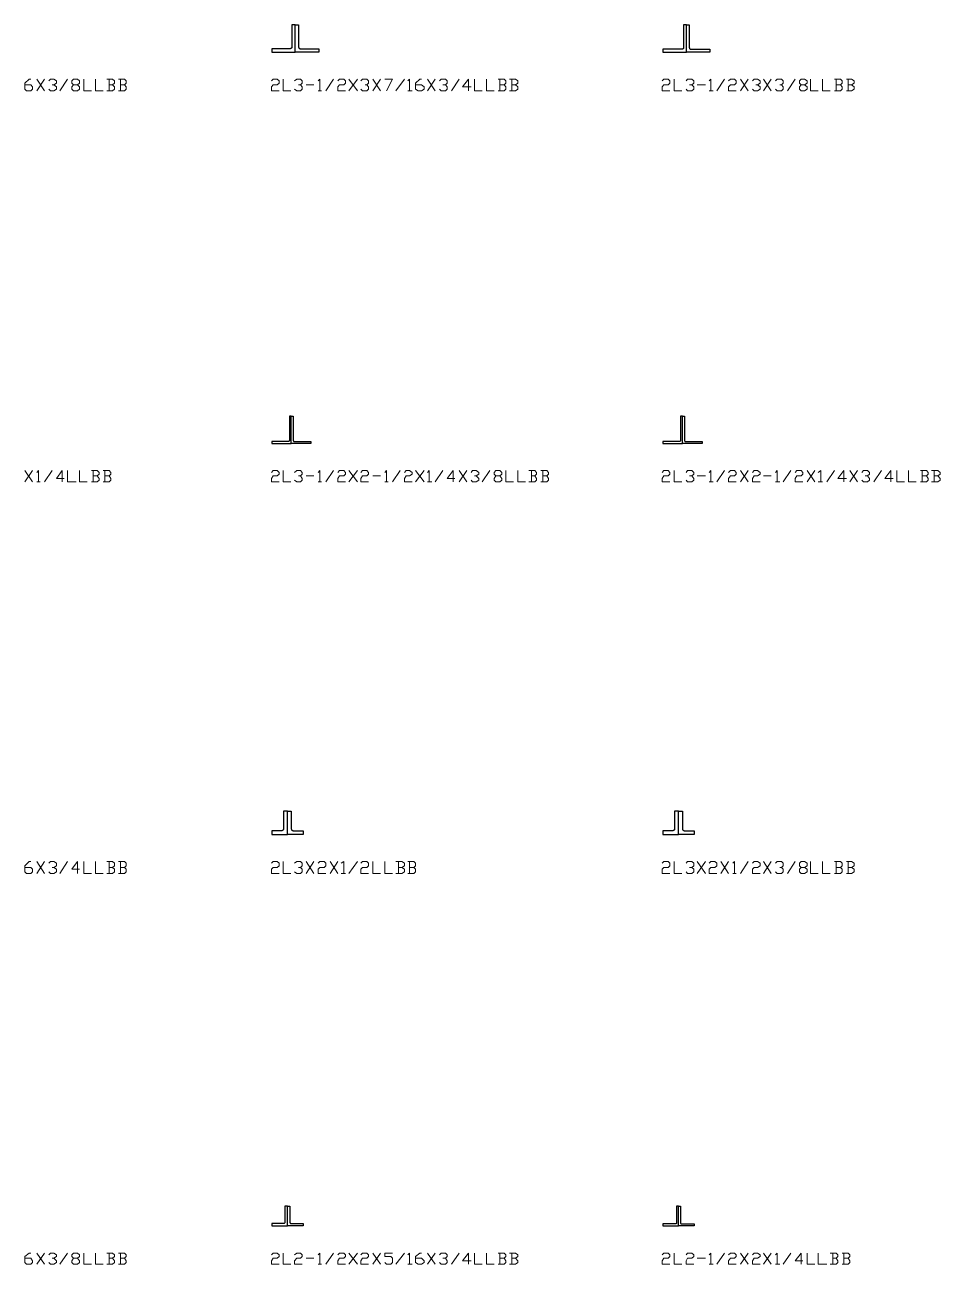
# Model space of a CAD drawing. Header units: inches. Extents: x 0 to 985, y -1555 to 12.
# Drawn here: x 868.4 to 985.4, y -954.9 to -796.5 of the extents above; entities that cross this region are included whole.
import ezdxf

# ---------------------------------------------------------------- set-up
doc = ezdxf.new("R2010")
doc.units = ezdxf.units.IN
doc.header["$MEASUREMENT"] = 0
doc.layers.add('AISC_STEEL', color=7, linetype='Continuous')

msp = doc.modelspace()

# ---------------------------------------------------------------- linework, layer by layer
at = {"color": 3, "lineweight": 0}
for points in [[(868.43, -804.19), (869.2, -804.19), (869.41, -804.41), (869.41, -804.74), (869.2, -804.96), (868.65, -804.96), (868.43, -804.74), (868.43, -803.98), (868.98, -803.43), (869.2, -803.43)], [(869.96, -804.96), (870.94, -803.43)], [(869.96, -803.43), (870.94, -804.96)], [(871.49, -803.65), (871.7, -803.43), (872.14, -803.43), (872.47, -803.65), (872.47, -803.98), (872.14, -804.19), (871.92, -804.19)], [(872.14, -804.19), (872.47, -804.41), (872.47, -804.74), (872.14, -804.96), (871.7, -804.96), (871.49, -804.74)], [(872.9, -804.96), (873.88, -803.43)], [(875.19, -804.19), (875.41, -804.41), (875.41, -804.74), (875.19, -804.96), (874.65, -804.96), (874.43, -804.74), (874.43, -804.41), (874.65, -804.19), (875.19, -804.19), (875.41, -803.98), (875.41, -803.65), (875.19, -803.43), (874.65, -803.43), (874.43, -803.65), (874.43, -803.98), (874.65, -804.19)], [(875.96, -803.43), (875.96, -804.96), (876.94, -804.96)], [(877.48, -803.43), (877.48, -804.96), (878.46, -804.96)], [(879.66, -804.19), (879.88, -803.98), (879.88, -803.65), (879.66, -803.43), (878.9, -803.43)], [(878.9, -804.96), (879.66, -804.96), (879.88, -804.74), (879.88, -804.41), (879.66, -804.19), (879.23, -804.19)], [(879.23, -803.43), (879.23, -804.96)], [(881.19, -804.19), (881.41, -803.98), (881.41, -803.65), (881.19, -803.43), (880.43, -803.43)], [(880.43, -804.96), (881.19, -804.96), (881.41, -804.74), (881.41, -804.41), (881.19, -804.19), (880.65, -804.19)], [(880.65, -803.43), (880.65, -804.96)], [(899.95, -803.65), (900.17, -803.43), (900.71, -803.43), (900.93, -803.65), (900.93, -803.98), (900.71, -804.19), (900.17, -804.19), (899.95, -804.41), (899.95, -804.96), (900.93, -804.96)], [(901.47, -803.43), (901.47, -804.96), (902.46, -804.96)], [(902.89, -803.65), (903.22, -803.43), (903.66, -803.43), (903.87, -803.65), (903.87, -803.98), (903.66, -804.19), (903.44, -804.19)], [(903.66, -804.19), (903.87, -804.41), (903.87, -804.74), (903.66, -804.96), (903.22, -804.96), (902.89, -804.74)], [(904.42, -804.19), (905.4, -804.19)], [(905.95, -803.65), (906.16, -803.43), (906.16, -804.96)], [(906.93, -804.96), (907.91, -803.43)], [(908.45, -803.65), (908.67, -803.43), (909.22, -803.43), (909.44, -803.65), (909.44, -803.98), (909.22, -804.19), (908.67, -804.19), (908.45, -804.41), (908.45, -804.96), (909.44, -804.96)], [(909.87, -804.96), (910.96, -803.43)], [(909.87, -803.43), (910.96, -804.96)], [(911.4, -803.65), (911.62, -803.43), (912.16, -803.43), (912.38, -803.65), (912.38, -803.98), (912.16, -804.19), (911.94, -804.19)], [(912.16, -804.19), (912.38, -804.41), (912.38, -804.74), (912.16, -804.96), (911.62, -804.96), (911.4, -804.74)], [(912.92, -804.96), (913.91, -803.43)], [(912.92, -803.43), (913.91, -804.96)], [(914.45, -803.43), (915.43, -803.43), (914.67, -804.96)], [(915.87, -804.96), (916.96, -803.43)], [(917.4, -803.65), (917.61, -803.43), (917.61, -804.96)], [(918.38, -804.19), (919.14, -804.19), (919.47, -804.41), (919.47, -804.74), (919.14, -804.96), (918.7, -804.96), (918.38, -804.74), (918.38, -803.98), (918.92, -803.43), (919.14, -803.43)], [(919.9, -804.96), (920.89, -803.43)], [(919.9, -803.43), (920.89, -804.96)], [(921.43, -803.65), (921.65, -803.43), (922.19, -803.43), (922.41, -803.65), (922.41, -803.98), (922.19, -804.19), (921.87, -804.19)], [(922.19, -804.19), (922.41, -804.41), (922.41, -804.74), (922.19, -804.96), (921.65, -804.96), (921.43, -804.74)], [(922.96, -804.96), (923.94, -803.43)], [(925.47, -804.41), (924.38, -804.41), (925.14, -803.43), (925.14, -804.96)], [(925.9, -803.43), (925.9, -804.96), (926.88, -804.96)], [(927.43, -803.43), (927.43, -804.96), (928.41, -804.96)], [(929.72, -804.19), (929.94, -803.98), (929.94, -803.65), (929.72, -803.43), (928.96, -803.43)], [(928.96, -804.96), (929.72, -804.96), (929.94, -804.74), (929.94, -804.41), (929.72, -804.19), (929.17, -804.19)], [(929.17, -803.43), (929.17, -804.96)], [(931.14, -804.19), (931.46, -803.98), (931.46, -803.65), (931.14, -803.43), (930.37, -803.43)], [(930.37, -804.96), (931.14, -804.96), (931.46, -804.74), (931.46, -804.41), (931.14, -804.19), (930.7, -804.19)], [(930.7, -803.43), (930.7, -804.96)], [(949.89, -803.65), (950.11, -803.43), (950.66, -803.43), (950.87, -803.65), (950.87, -803.98), (950.66, -804.19), (950.11, -804.19), (949.89, -804.41), (949.89, -804.96), (950.87, -804.96)], [(951.42, -803.43), (951.42, -804.96), (952.4, -804.96)], [(952.95, -803.65), (953.16, -803.43), (953.71, -803.43), (953.93, -803.65), (953.93, -803.98), (953.71, -804.19), (953.38, -804.19)], [(953.71, -804.19), (953.93, -804.41), (953.93, -804.74), (953.71, -804.96), (953.16, -804.96), (952.95, -804.74)], [(954.36, -804.19), (955.45, -804.19)], [(955.89, -803.65), (956.11, -803.43), (956.11, -804.96)], [(956.87, -804.96), (957.85, -803.43)], [(958.4, -803.65), (958.62, -803.43), (959.16, -803.43), (959.38, -803.65), (959.38, -803.98), (959.16, -804.19), (958.62, -804.19), (958.4, -804.41), (958.4, -804.96), (959.38, -804.96)], [(959.93, -804.96), (960.91, -803.43)], [(959.93, -803.43), (960.91, -804.96)], [(961.45, -803.65), (961.67, -803.43), (962.11, -803.43), (962.43, -803.65), (962.43, -803.98), (962.11, -804.19), (961.89, -804.19)], [(962.11, -804.19), (962.43, -804.41), (962.43, -804.74), (962.11, -804.96), (961.67, -804.96), (961.45, -804.74)], [(962.87, -804.96), (963.85, -803.43)], [(962.87, -803.43), (963.85, -804.96)], [(964.4, -803.65), (964.62, -803.43), (965.16, -803.43), (965.38, -803.65), (965.38, -803.98), (965.16, -804.19), (964.94, -804.19)], [(965.16, -804.19), (965.38, -804.41), (965.38, -804.74), (965.16, -804.96), (964.62, -804.96), (964.4, -804.74)], [(965.92, -804.96), (966.91, -803.43)], [(968.1, -804.19), (968.43, -804.41), (968.43, -804.74), (968.1, -804.96), (967.67, -804.96), (967.45, -804.74), (967.45, -804.41), (967.67, -804.19), (968.1, -804.19), (968.43, -803.98), (968.43, -803.65), (968.1, -803.43), (967.67, -803.43), (967.45, -803.65), (967.45, -803.98), (967.67, -804.19)], [(968.87, -803.43), (968.87, -804.96), (969.85, -804.96)], [(970.4, -803.43), (970.4, -804.96), (971.38, -804.96)], [(972.69, -804.19), (972.9, -803.98), (972.9, -803.65), (972.69, -803.43), (971.92, -803.43)], [(971.92, -804.96), (972.69, -804.96), (972.9, -804.74), (972.9, -804.41), (972.69, -804.19), (972.14, -804.19)], [(972.14, -803.43), (972.14, -804.96)], [(974.1, -804.19), (974.43, -803.98), (974.43, -803.65), (974.1, -803.43), (973.45, -803.43)], [(973.45, -804.96), (974.1, -804.96), (974.43, -804.74), (974.43, -804.41), (974.1, -804.19), (973.67, -804.19)], [(973.67, -803.43), (973.67, -804.96)], [(905.95, -804.96), (906.38, -804.96)], [(917.4, -804.96), (917.94, -804.96)], [(955.89, -804.96), (956.44, -804.96)], [(868.43, -854.9), (869.41, -853.48)], [(868.43, -853.48), (869.41, -854.9)], [(869.96, -853.7), (870.18, -853.48), (870.18, -854.9)], [(870.94, -854.9), (871.92, -853.48)], [(873.45, -854.47), (872.47, -854.47), (873.23, -853.48), (873.23, -854.9)], [(873.88, -853.48), (873.88, -854.9), (874.98, -854.9)], [(875.41, -853.48), (875.41, -854.9), (876.39, -854.9)], [(877.7, -854.14), (877.92, -853.92), (877.92, -853.7), (877.7, -853.48), (876.94, -853.48)], [(877.16, -853.48), (877.16, -854.9)], [(879.23, -854.14), (879.45, -853.92), (879.45, -853.7), (879.23, -853.48), (878.46, -853.48)], [(878.68, -853.48), (878.68, -854.9)], [(899.95, -853.7), (900.17, -853.48), (900.71, -853.48), (900.93, -853.7), (900.93, -853.92), (900.71, -854.14), (900.17, -854.14), (899.95, -854.47), (899.95, -854.9), (900.93, -854.9)], [(901.47, -853.48), (901.47, -854.9), (902.46, -854.9)], [(902.89, -853.7), (903.22, -853.48), (903.66, -853.48), (903.87, -853.7), (903.87, -853.92), (903.66, -854.14), (903.44, -854.14)], [(905.95, -853.7), (906.16, -853.48), (906.16, -854.9)], [(906.93, -854.9), (907.91, -853.48)], [(908.45, -853.7), (908.67, -853.48), (909.22, -853.48), (909.44, -853.7), (909.44, -853.92), (909.22, -854.14), (908.67, -854.14), (908.45, -854.47), (908.45, -854.9), (909.44, -854.9)], [(909.87, -854.9), (910.96, -853.48)], [(909.87, -853.48), (910.96, -854.9)], [(911.4, -853.7), (911.62, -853.48), (912.16, -853.48), (912.38, -853.7), (912.38, -853.92), (912.16, -854.14), (911.62, -854.14), (911.4, -854.47), (911.4, -854.9), (912.38, -854.9)], [(914.45, -853.7), (914.67, -853.48), (914.67, -854.9)], [(915.43, -854.9), (916.41, -853.48)], [(916.96, -853.7), (917.18, -853.48), (917.61, -853.48), (917.94, -853.7), (917.94, -853.92), (917.61, -854.14), (917.18, -854.14), (916.96, -854.47), (916.96, -854.9), (917.94, -854.9)], [(918.38, -854.9), (919.47, -853.48)], [(918.38, -853.48), (919.47, -854.9)], [(919.9, -853.7), (920.12, -853.48), (920.12, -854.9)], [(920.89, -854.9), (921.87, -853.48)], [(923.39, -854.47), (922.41, -854.47), (923.18, -853.48), (923.18, -854.9)], [(923.94, -854.9), (924.92, -853.48)], [(923.94, -853.48), (924.92, -854.9)], [(925.47, -853.7), (925.68, -853.48), (926.12, -853.48), (926.45, -853.7), (926.45, -853.92), (926.12, -854.14), (925.9, -854.14)], [(926.88, -854.9), (927.86, -853.48)], [(929.17, -854.14), (929.39, -854.47), (929.39, -854.68), (929.17, -854.9), (928.63, -854.9), (928.41, -854.68), (928.41, -854.47), (928.63, -854.14), (929.17, -854.14), (929.39, -853.92), (929.39, -853.7), (929.17, -853.48), (928.63, -853.48), (928.41, -853.7), (928.41, -853.92), (928.63, -854.14)], [(929.94, -853.48), (929.94, -854.9), (930.92, -854.9)], [(931.46, -853.48), (931.46, -854.9), (932.45, -854.9)], [(933.64, -854.14), (933.86, -853.92), (933.86, -853.7), (933.64, -853.48), (932.88, -853.48)], [(933.21, -853.48), (933.21, -854.9)], [(935.17, -854.14), (935.39, -853.92), (935.39, -853.7), (935.17, -853.48), (934.41, -853.48)], [(934.63, -853.48), (934.63, -854.9)], [(949.89, -853.7), (950.11, -853.48), (950.66, -853.48), (950.87, -853.7), (950.87, -853.92), (950.66, -854.14), (950.11, -854.14), (949.89, -854.47), (949.89, -854.9), (950.87, -854.9)], [(951.42, -853.48), (951.42, -854.9), (952.4, -854.9)], [(952.95, -853.7), (953.16, -853.48), (953.71, -853.48), (953.93, -853.7), (953.93, -853.92), (953.71, -854.14), (953.38, -854.14)], [(955.89, -853.7), (956.11, -853.48), (956.11, -854.9)], [(956.87, -854.9), (957.85, -853.48)], [(958.4, -853.7), (958.62, -853.48), (959.16, -853.48), (959.38, -853.7), (959.38, -853.92), (959.16, -854.14), (958.62, -854.14), (958.4, -854.47), (958.4, -854.9), (959.38, -854.9)], [(959.93, -854.9), (960.91, -853.48)], [(959.93, -853.48), (960.91, -854.9)], [(961.45, -853.7), (961.67, -853.48), (962.11, -853.48), (962.43, -853.7), (962.43, -853.92), (962.11, -854.14), (961.67, -854.14), (961.45, -854.47), (961.45, -854.9), (962.43, -854.9)], [(964.4, -853.7), (964.62, -853.48), (964.62, -854.9)], [(965.38, -854.9), (966.36, -853.48)], [(966.91, -853.7), (967.12, -853.48), (967.67, -853.48), (967.89, -853.7), (967.89, -853.92), (967.67, -854.14), (967.12, -854.14), (966.91, -854.47), (966.91, -854.9), (967.89, -854.9)], [(968.43, -854.9), (969.41, -853.48)], [(968.43, -853.48), (969.41, -854.9)], [(969.85, -853.7), (970.18, -853.48), (970.18, -854.9)], [(970.94, -854.9), (971.92, -853.48)], [(973.45, -854.47), (972.36, -854.47), (973.12, -853.48), (973.12, -854.9)], [(973.88, -854.9), (974.87, -853.48)], [(973.88, -853.48), (974.87, -854.9)], [(975.41, -853.7), (975.63, -853.48), (976.17, -853.48), (976.39, -853.7), (976.39, -853.92), (976.17, -854.14), (975.85, -854.14)], [(976.94, -854.9), (977.92, -853.48)], [(979.45, -854.47), (978.36, -854.47), (979.12, -853.48), (979.12, -854.9)], [(979.88, -853.48), (979.88, -854.9), (980.86, -854.9)], [(981.41, -853.48), (981.41, -854.9), (982.39, -854.9)], [(983.7, -854.14), (983.92, -853.92), (983.92, -853.7), (983.7, -853.48), (982.94, -853.48)], [(983.15, -853.48), (983.15, -854.9)], [(985.12, -854.14), (985.44, -853.92), (985.44, -853.7), (985.12, -853.48), (984.35, -853.48)], [(984.68, -853.48), (984.68, -854.9)], [(869.96, -854.9), (870.39, -854.9)], [(876.94, -854.9), (877.7, -854.9), (877.92, -854.68), (877.92, -854.47), (877.7, -854.14), (877.16, -854.14)], [(878.46, -854.9), (879.23, -854.9), (879.45, -854.68), (879.45, -854.47), (879.23, -854.14), (878.68, -854.14)], [(903.66, -854.14), (903.87, -854.47), (903.87, -854.68), (903.66, -854.9), (903.22, -854.9), (902.89, -854.68)], [(904.42, -854.14), (905.4, -854.14)], [(905.95, -854.9), (906.38, -854.9)], [(912.92, -854.14), (913.91, -854.14)], [(914.45, -854.9), (914.89, -854.9)], [(919.9, -854.9), (920.45, -854.9)], [(926.12, -854.14), (926.45, -854.47), (926.45, -854.68), (926.12, -854.9), (925.68, -854.9), (925.47, -854.68)], [(932.88, -854.9), (933.64, -854.9), (933.86, -854.68), (933.86, -854.47), (933.64, -854.14), (933.21, -854.14)], [(934.41, -854.9), (935.17, -854.9), (935.39, -854.68), (935.39, -854.47), (935.17, -854.14), (934.63, -854.14)], [(953.71, -854.14), (953.93, -854.47), (953.93, -854.68), (953.71, -854.9), (953.16, -854.9), (952.95, -854.68)], [(954.36, -854.14), (955.45, -854.14)], [(955.89, -854.9), (956.44, -854.9)], [(962.87, -854.14), (963.85, -854.14)], [(964.4, -854.9), (964.94, -854.9)], [(969.85, -854.9), (970.4, -854.9)], [(976.17, -854.14), (976.39, -854.47), (976.39, -854.68), (976.17, -854.9), (975.63, -854.9), (975.41, -854.68)], [(982.94, -854.9), (983.7, -854.9), (983.92, -854.68), (983.92, -854.47), (983.7, -854.14), (983.15, -854.14)], [(984.35, -854.9), (985.12, -854.9), (985.44, -854.68), (985.44, -854.47), (985.12, -854.14), (984.68, -854.14)], [(868.43, -904.19), (869.2, -904.19), (869.41, -904.41), (869.41, -904.74), (869.2, -904.96), (868.65, -904.96), (868.43, -904.74), (868.43, -903.98), (868.98, -903.43), (869.2, -903.43)], [(869.96, -904.96), (870.94, -903.43)], [(869.96, -903.43), (870.94, -904.96)], [(871.49, -903.65), (871.7, -903.43), (872.14, -903.43), (872.47, -903.65), (872.47, -903.98), (872.14, -904.19), (871.92, -904.19)], [(872.14, -904.19), (872.47, -904.41), (872.47, -904.74), (872.14, -904.96), (871.7, -904.96), (871.49, -904.74)], [(872.9, -904.96), (873.88, -903.43)], [(875.41, -904.41), (874.43, -904.41), (875.19, -903.43), (875.19, -904.96)], [(875.96, -903.43), (875.96, -904.96), (876.94, -904.96)], [(877.48, -903.43), (877.48, -904.96), (878.46, -904.96)], [(879.66, -904.19), (879.88, -903.98), (879.88, -903.65), (879.66, -903.43), (878.9, -903.43)], [(878.9, -904.96), (879.66, -904.96), (879.88, -904.74), (879.88, -904.41), (879.66, -904.19), (879.23, -904.19)], [(879.23, -903.43), (879.23, -904.96)], [(881.19, -904.19), (881.41, -903.98), (881.41, -903.65), (881.19, -903.43), (880.43, -903.43)], [(880.43, -904.96), (881.19, -904.96), (881.41, -904.74), (881.41, -904.41), (881.19, -904.19), (880.65, -904.19)], [(880.65, -903.43), (880.65, -904.96)], [(899.95, -903.65), (900.17, -903.43), (900.71, -903.43), (900.93, -903.65), (900.93, -903.98), (900.71, -904.19), (900.17, -904.19), (899.95, -904.41), (899.95, -904.96), (900.93, -904.96)], [(901.47, -903.43), (901.47, -904.96), (902.46, -904.96)], [(902.89, -903.65), (903.22, -903.43), (903.66, -903.43), (903.87, -903.65), (903.87, -903.98), (903.66, -904.19), (903.44, -904.19)], [(903.66, -904.19), (903.87, -904.41), (903.87, -904.74), (903.66, -904.96), (903.22, -904.96), (902.89, -904.74)], [(904.42, -904.96), (905.4, -903.43)], [(904.42, -903.43), (905.4, -904.96)], [(905.95, -903.65), (906.16, -903.43), (906.71, -903.43), (906.93, -903.65), (906.93, -903.98), (906.71, -904.19), (906.16, -904.19), (905.95, -904.41), (905.95, -904.96), (906.93, -904.96)], [(907.47, -904.96), (908.45, -903.43)], [(907.47, -903.43), (908.45, -904.96)], [(908.89, -903.65), (909.22, -903.43), (909.22, -904.96)], [(909.87, -904.96), (910.96, -903.43)], [(911.4, -903.65), (911.62, -903.43), (912.16, -903.43), (912.38, -903.65), (912.38, -903.98), (912.16, -904.19), (911.62, -904.19), (911.4, -904.41), (911.4, -904.96), (912.38, -904.96)], [(912.92, -903.43), (912.92, -904.96), (913.91, -904.96)], [(914.45, -903.43), (914.45, -904.96), (915.43, -904.96)], [(916.63, -904.19), (916.96, -903.98), (916.96, -903.65), (916.63, -903.43), (915.87, -903.43)], [(915.87, -904.96), (916.63, -904.96), (916.96, -904.74), (916.96, -904.41), (916.63, -904.19), (916.2, -904.19)], [(916.2, -903.43), (916.2, -904.96)], [(918.16, -904.19), (918.38, -903.98), (918.38, -903.65), (918.16, -903.43), (917.4, -903.43)], [(917.4, -904.96), (918.16, -904.96), (918.38, -904.74), (918.38, -904.41), (918.16, -904.19), (917.61, -904.19)], [(917.61, -903.43), (917.61, -904.96)], [(949.89, -903.65), (950.11, -903.43), (950.66, -903.43), (950.87, -903.65), (950.87, -903.98), (950.66, -904.19), (950.11, -904.19), (949.89, -904.41), (949.89, -904.96), (950.87, -904.96)], [(951.42, -903.43), (951.42, -904.96), (952.4, -904.96)], [(952.95, -903.65), (953.16, -903.43), (953.71, -903.43), (953.93, -903.65), (953.93, -903.98), (953.71, -904.19), (953.38, -904.19)], [(953.71, -904.19), (953.93, -904.41), (953.93, -904.74), (953.71, -904.96), (953.16, -904.96), (952.95, -904.74)], [(954.36, -904.96), (955.45, -903.43)], [(954.36, -903.43), (955.45, -904.96)], [(955.89, -903.65), (956.11, -903.43), (956.65, -903.43), (956.87, -903.65), (956.87, -903.98), (956.65, -904.19), (956.11, -904.19), (955.89, -904.41), (955.89, -904.96), (956.87, -904.96)], [(957.42, -904.96), (958.4, -903.43)], [(957.42, -903.43), (958.4, -904.96)], [(958.94, -903.65), (959.16, -903.43), (959.16, -904.96)], [(959.93, -904.96), (960.91, -903.43)], [(961.45, -903.65), (961.67, -903.43), (962.11, -903.43), (962.43, -903.65), (962.43, -903.98), (962.11, -904.19), (961.67, -904.19), (961.45, -904.41), (961.45, -904.96), (962.43, -904.96)], [(962.87, -904.96), (963.85, -903.43)], [(962.87, -903.43), (963.85, -904.96)], [(964.4, -903.65), (964.62, -903.43), (965.16, -903.43), (965.38, -903.65), (965.38, -903.98), (965.16, -904.19), (964.94, -904.19)], [(965.16, -904.19), (965.38, -904.41), (965.38, -904.74), (965.16, -904.96), (964.62, -904.96), (964.4, -904.74)], [(965.92, -904.96), (966.91, -903.43)], [(968.1, -904.19), (968.43, -904.41), (968.43, -904.74), (968.1, -904.96), (967.67, -904.96), (967.45, -904.74), (967.45, -904.41), (967.67, -904.19), (968.1, -904.19), (968.43, -903.98), (968.43, -903.65), (968.1, -903.43), (967.67, -903.43), (967.45, -903.65), (967.45, -903.98), (967.67, -904.19)], [(968.87, -903.43), (968.87, -904.96), (969.85, -904.96)], [(970.4, -903.43), (970.4, -904.96), (971.38, -904.96)], [(972.69, -904.19), (972.9, -903.98), (972.9, -903.65), (972.69, -903.43), (971.92, -903.43)], [(971.92, -904.96), (972.69, -904.96), (972.9, -904.74), (972.9, -904.41), (972.69, -904.19), (972.14, -904.19)], [(972.14, -903.43), (972.14, -904.96)], [(974.1, -904.19), (974.43, -903.98), (974.43, -903.65), (974.1, -903.43), (973.45, -903.43)], [(973.45, -904.96), (974.1, -904.96), (974.43, -904.74), (974.43, -904.41), (974.1, -904.19), (973.67, -904.19)], [(973.67, -903.43), (973.67, -904.96)], [(908.89, -904.96), (909.44, -904.96)], [(958.94, -904.96), (959.38, -904.96)], [(868.43, -954.14), (869.2, -954.14), (869.41, -954.47), (869.41, -954.68), (869.2, -954.9), (868.65, -954.9), (868.43, -954.68), (868.43, -953.92), (868.98, -953.49), (869.2, -953.49)], [(869.96, -954.9), (870.94, -953.49)], [(869.96, -953.49), (870.94, -954.9)], [(871.49, -953.7), (871.7, -953.49), (872.14, -953.49), (872.47, -953.7), (872.47, -953.92), (872.14, -954.14), (871.92, -954.14)], [(872.9, -954.9), (873.88, -953.49)], [(875.19, -954.14), (875.41, -954.47), (875.41, -954.68), (875.19, -954.9), (874.65, -954.9), (874.43, -954.68), (874.43, -954.47), (874.65, -954.14), (875.19, -954.14), (875.41, -953.92), (875.41, -953.7), (875.19, -953.49), (874.65, -953.49), (874.43, -953.7), (874.43, -953.92), (874.65, -954.14)], [(875.96, -953.49), (875.96, -954.9), (876.94, -954.9)], [(877.48, -953.49), (877.48, -954.9), (878.46, -954.9)], [(879.66, -954.14), (879.88, -953.92), (879.88, -953.7), (879.66, -953.49), (878.9, -953.49)], [(879.23, -953.49), (879.23, -954.9)], [(881.19, -954.14), (881.41, -953.92), (881.41, -953.7), (881.19, -953.49), (880.43, -953.49)], [(880.65, -953.49), (880.65, -954.9)], [(899.95, -953.7), (900.17, -953.49), (900.71, -953.49), (900.93, -953.7), (900.93, -953.92), (900.71, -954.14), (900.17, -954.14), (899.95, -954.47), (899.95, -954.9), (900.93, -954.9)], [(901.47, -953.49), (901.47, -954.9), (902.46, -954.9)], [(902.89, -953.7), (903.22, -953.49), (903.66, -953.49), (903.87, -953.7), (903.87, -953.92), (903.66, -954.14), (903.22, -954.14), (902.89, -954.47), (902.89, -954.9), (903.87, -954.9)], [(905.95, -953.7), (906.16, -953.49), (906.16, -954.9)], [(906.93, -954.9), (907.91, -953.49)], [(908.45, -953.7), (908.67, -953.49), (909.22, -953.49), (909.44, -953.7), (909.44, -953.92), (909.22, -954.14), (908.67, -954.14), (908.45, -954.47), (908.45, -954.9), (909.44, -954.9)], [(909.87, -954.9), (910.96, -953.49)], [(909.87, -953.49), (910.96, -954.9)], [(911.4, -953.7), (911.62, -953.49), (912.16, -953.49), (912.38, -953.7), (912.38, -953.92), (912.16, -954.14), (911.62, -954.14), (911.4, -954.47), (911.4, -954.9), (912.38, -954.9)], [(912.92, -954.9), (913.91, -953.49)], [(912.92, -953.49), (913.91, -954.9)], [(914.45, -954.68), (914.67, -954.9), (915.22, -954.9), (915.43, -954.68), (915.43, -954.14), (915.22, -953.92), (914.45, -953.92), (914.45, -953.49), (915.43, -953.49)], [(915.87, -954.9), (916.96, -953.49)], [(917.4, -953.7), (917.61, -953.49), (917.61, -954.9)], [(918.38, -954.14), (919.14, -954.14), (919.47, -954.47), (919.47, -954.68), (919.14, -954.9), (918.7, -954.9), (918.38, -954.68), (918.38, -953.92), (918.92, -953.49), (919.14, -953.49)], [(919.9, -954.9), (920.89, -953.49)], [(919.9, -953.49), (920.89, -954.9)], [(921.43, -953.7), (921.65, -953.49), (922.19, -953.49), (922.41, -953.7), (922.41, -953.92), (922.19, -954.14), (921.87, -954.14)], [(922.96, -954.9), (923.94, -953.49)], [(925.47, -954.47), (924.38, -954.47), (925.14, -953.49), (925.14, -954.9)], [(925.9, -953.49), (925.9, -954.9), (926.88, -954.9)], [(927.43, -953.49), (927.43, -954.9), (928.41, -954.9)], [(929.72, -954.14), (929.94, -953.92), (929.94, -953.7), (929.72, -953.49), (928.96, -953.49)], [(929.17, -953.49), (929.17, -954.9)], [(931.14, -954.14), (931.46, -953.92), (931.46, -953.7), (931.14, -953.49), (930.37, -953.49)], [(930.7, -953.49), (930.7, -954.9)], [(949.89, -953.7), (950.11, -953.49), (950.66, -953.49), (950.87, -953.7), (950.87, -953.92), (950.66, -954.14), (950.11, -954.14), (949.89, -954.47), (949.89, -954.9), (950.87, -954.9)], [(951.42, -953.49), (951.42, -954.9), (952.4, -954.9)], [(952.95, -953.7), (953.16, -953.49), (953.71, -953.49), (953.93, -953.7), (953.93, -953.92), (953.71, -954.14), (953.16, -954.14), (952.95, -954.47), (952.95, -954.9), (953.93, -954.9)], [(955.89, -953.7), (956.11, -953.49), (956.11, -954.9)], [(956.87, -954.9), (957.85, -953.49)], [(958.4, -953.7), (958.62, -953.49), (959.16, -953.49), (959.38, -953.7), (959.38, -953.92), (959.16, -954.14), (958.62, -954.14), (958.4, -954.47), (958.4, -954.9), (959.38, -954.9)], [(959.93, -954.9), (960.91, -953.49)], [(959.93, -953.49), (960.91, -954.9)], [(961.45, -953.7), (961.67, -953.49), (962.11, -953.49), (962.43, -953.7), (962.43, -953.92), (962.11, -954.14), (961.67, -954.14), (961.45, -954.47), (961.45, -954.9), (962.43, -954.9)], [(962.87, -954.9), (963.85, -953.49)], [(962.87, -953.49), (963.85, -954.9)], [(964.4, -953.7), (964.62, -953.49), (964.62, -954.9)], [(965.38, -954.9), (966.36, -953.49)], [(967.89, -954.47), (966.91, -954.47), (967.67, -953.49), (967.67, -954.9)], [(968.43, -953.49), (968.43, -954.9), (969.41, -954.9)], [(969.85, -953.49), (969.85, -954.9), (970.94, -954.9)], [(972.14, -954.14), (972.36, -953.92), (972.36, -953.7), (972.14, -953.49), (971.38, -953.49)], [(971.7, -953.49), (971.7, -954.9)], [(973.67, -954.14), (973.88, -953.92), (973.88, -953.7), (973.67, -953.49), (972.9, -953.49)], [(973.12, -953.49), (973.12, -954.9)], [(872.14, -954.14), (872.47, -954.47), (872.47, -954.68), (872.14, -954.9), (871.7, -954.9), (871.49, -954.68)], [(878.9, -954.9), (879.66, -954.9), (879.88, -954.68), (879.88, -954.47), (879.66, -954.14), (879.23, -954.14)], [(880.43, -954.9), (881.19, -954.9), (881.41, -954.68), (881.41, -954.47), (881.19, -954.14), (880.65, -954.14)], [(904.42, -954.14), (905.4, -954.14)], [(905.95, -954.9), (906.38, -954.9)], [(917.4, -954.9), (917.94, -954.9)], [(922.19, -954.14), (922.41, -954.47), (922.41, -954.68), (922.19, -954.9), (921.65, -954.9), (921.43, -954.68)], [(928.96, -954.9), (929.72, -954.9), (929.94, -954.68), (929.94, -954.47), (929.72, -954.14), (929.17, -954.14)], [(930.37, -954.9), (931.14, -954.9), (931.46, -954.68), (931.46, -954.47), (931.14, -954.14), (930.7, -954.14)], [(954.36, -954.14), (955.45, -954.14)], [(955.89, -954.9), (956.44, -954.9)], [(964.4, -954.9), (964.94, -954.9)], [(971.38, -954.9), (972.14, -954.9), (972.36, -954.68), (972.36, -954.47), (972.14, -954.14), (971.7, -954.14)], [(972.9, -954.9), (973.67, -954.9), (973.88, -954.68), (973.88, -954.47), (973.67, -954.14), (973.12, -954.14)]]:
    msp.add_lwpolyline(points, dxfattribs=at)
at = {"layer": 'AISC_STEEL'}
for points in [[(900, -800), (903, -800), (903, -796.5), (902.56, -796.5), (902.56, -799.34), (902.56, -799.37), (902.55, -799.4), (902.55, -799.43), (902.53, -799.45), (902.52, -799.48), (902.5, -799.5), (902.48, -799.52), (902.45, -799.53), (902.43, -799.55), (902.4, -799.55), (902.37, -799.56), (902.34, -799.56), (900, -799.56)], [(906, -800), (903, -800), (903, -796.5), (903.44, -796.5), (903.44, -799.34), (903.44, -799.37), (903.45, -799.4), (903.45, -799.43), (903.47, -799.45), (903.48, -799.48), (903.5, -799.5), (903.52, -799.52), (903.55, -799.53), (903.57, -799.55), (903.6, -799.55), (903.63, -799.56), (903.66, -799.56), (906, -799.56)], [(950, -800), (953, -800), (953, -796.5), (952.62, -796.5), (952.62, -799.44), (952.62, -799.46), (952.62, -799.49), (952.61, -799.51), (952.6, -799.53), (952.59, -799.55), (952.57, -799.57), (952.55, -799.59), (952.53, -799.6), (952.51, -799.61), (952.49, -799.62), (952.46, -799.62), (952.44, -799.62), (950, -799.62)], [(956, -800), (953, -800), (953, -796.5), (953.37, -796.5), (953.37, -799.44), (953.38, -799.46), (953.38, -799.49), (953.39, -799.51), (953.4, -799.53), (953.41, -799.55), (953.43, -799.57), (953.45, -799.59), (953.47, -799.6), (953.49, -799.61), (953.51, -799.62), (953.54, -799.62), (953.56, -799.62), (956, -799.62)], [(900, -850), (902.5, -850), (902.5, -846.5), (902.25, -846.5), (902.25, -849.62), (902.25, -849.64), (902.25, -849.66), (902.24, -849.67), (902.23, -849.69), (902.22, -849.7), (902.21, -849.71), (902.2, -849.72), (902.19, -849.73), (902.17, -849.74), (902.16, -849.75), (902.14, -849.75), (902.12, -849.75), (900, -849.75)], [(905, -850), (902.5, -850), (902.5, -846.5), (902.75, -846.5), (902.75, -849.62), (902.75, -849.64), (902.75, -849.66), (902.76, -849.67), (902.77, -849.69), (902.78, -849.7), (902.79, -849.71), (902.8, -849.72), (902.81, -849.73), (902.83, -849.74), (902.84, -849.75), (902.86, -849.75), (902.88, -849.75), (905, -849.75)], [(950, -850), (952.5, -850), (952.5, -846.5), (952.25, -846.5), (952.25, -849.62), (952.25, -849.64), (952.25, -849.66), (952.24, -849.67), (952.23, -849.69), (952.22, -849.7), (952.21, -849.71), (952.2, -849.72), (952.19, -849.73), (952.17, -849.74), (952.16, -849.75), (952.14, -849.75), (952.12, -849.75), (950, -849.75)], [(955, -850), (952.5, -850), (952.5, -846.5), (952.75, -846.5), (952.75, -849.62), (952.75, -849.64), (952.75, -849.66), (952.76, -849.67), (952.77, -849.69), (952.78, -849.7), (952.79, -849.71), (952.8, -849.72), (952.81, -849.73), (952.83, -849.74), (952.84, -849.75), (952.86, -849.75), (952.88, -849.75), (955, -849.75)], [(900, -900), (902, -900), (902, -897), (901.5, -897), (901.5, -899.25), (901.5, -899.28), (901.49, -899.31), (901.49, -899.33), (901.48, -899.36), (901.46, -899.38), (901.45, -899.41), (901.43, -899.43), (901.41, -899.45), (901.38, -899.46), (901.36, -899.48), (901.33, -899.49), (901.31, -899.49), (901.28, -899.5), (901.25, -899.5), (900, -899.5)], [(904, -900), (902, -900), (902, -897), (902.5, -897), (902.5, -899.25), (902.5, -899.28), (902.51, -899.31), (902.51, -899.33), (902.52, -899.36), (902.54, -899.38), (902.55, -899.41), (902.57, -899.43), (902.59, -899.45), (902.62, -899.46), (902.64, -899.48), (902.67, -899.49), (902.69, -899.49), (902.72, -899.5), (902.75, -899.5), (904, -899.5)], [(950, -900), (952, -900), (952, -897), (951.5, -897), (951.5, -899.25), (951.5, -899.28), (951.49, -899.31), (951.49, -899.33), (951.48, -899.36), (951.46, -899.38), (951.45, -899.41), (951.43, -899.43), (951.41, -899.45), (951.38, -899.46), (951.36, -899.48), (951.33, -899.49), (951.31, -899.49), (951.28, -899.5), (951.25, -899.5), (950, -899.5)], [(954, -900), (952, -900), (952, -897), (952.5, -897), (952.5, -899.25), (952.5, -899.28), (952.51, -899.31), (952.51, -899.33), (952.52, -899.36), (952.54, -899.38), (952.55, -899.41), (952.57, -899.43), (952.59, -899.45), (952.62, -899.46), (952.64, -899.48), (952.67, -899.49), (952.69, -899.49), (952.72, -899.5), (952.75, -899.5), (954, -899.5)], [(900, -950), (902, -950), (902, -947.5), (901.69, -947.5), (901.69, -949.53), (901.69, -949.55), (901.68, -949.57), (901.68, -949.59), (901.67, -949.61), (901.65, -949.63), (901.64, -949.64), (901.63, -949.65), (901.61, -949.67), (901.59, -949.68), (901.57, -949.68), (901.55, -949.69), (901.53, -949.69), (900, -949.69)], [(904, -950), (902, -950), (902, -947.5), (902.31, -947.5), (902.31, -949.53), (902.31, -949.55), (902.32, -949.57), (902.32, -949.59), (902.33, -949.61), (902.35, -949.63), (902.36, -949.64), (902.37, -949.65), (902.39, -949.67), (902.41, -949.68), (902.43, -949.68), (902.45, -949.69), (902.47, -949.69), (904, -949.69)], [(950, -950), (952, -950), (952, -947.5), (951.75, -947.5), (951.75, -949.62), (951.75, -949.64), (951.75, -949.66), (951.74, -949.67), (951.73, -949.69), (951.72, -949.7), (951.71, -949.71), (951.7, -949.72), (951.69, -949.73), (951.67, -949.74), (951.66, -949.75), (951.64, -949.75), (951.62, -949.75), (950, -949.75)], [(954, -950), (952, -950), (952, -947.5), (952.25, -947.5), (952.25, -949.62), (952.25, -949.64), (952.25, -949.66), (952.26, -949.67), (952.27, -949.69), (952.28, -949.7), (952.29, -949.71), (952.3, -949.72), (952.31, -949.73), (952.33, -949.74), (952.34, -949.75), (952.36, -949.75), (952.37, -949.75), (954, -949.75)]]:
    msp.add_lwpolyline(points, close=True, dxfattribs=at)

doc.saveas('drawing.dxf')
